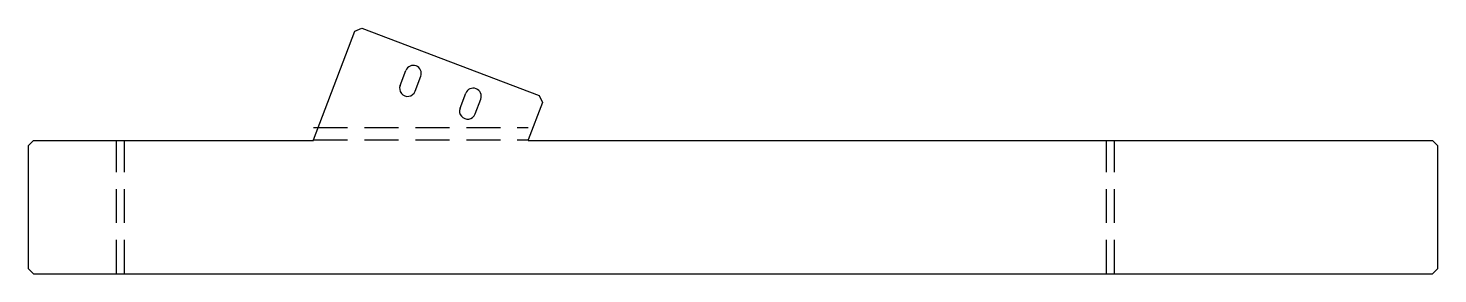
# Model space of a CAD drawing. Extents: x 0 to 527, y 0 to 92.
import ezdxf

# ---------------------------------------------------------------- set-up
doc = ezdxf.new("R2010")
doc.units = 0
doc.header["$MEASUREMENT"] = 0
doc.linetypes.add('DASHED', pattern=[19.05, 12.7, -6.35])
doc.layers.get('0').update_dxf_attribs({"linetype": 'CONTINUOUS'})

msp = doc.modelspace()

# ---------------------------------------------------------------- linework, layer by layer
for p, q in [((106.78, 50.2), (122.25, 90.87)), ((122.25, 90.87), (124.83, 92.03)), ((124.83, 92.03), (191.19, 66.78)), ((139.13, 70.54), (141.26, 76.15)), ((144.73, 68.41), (146.87, 74.02)), ((161.56, 62.01), (163.69, 67.62)), ((167.17, 59.88), (169.3, 65.48)), ((192.35, 64.2), (187.02, 50.2)), ((191.19, 66.78), (192.35, 64.2)), ((2, 50), (0, 48)), ((0, 48), (0, 2)), ((2, 50), (106.78, 50)), ((106.78, 50), (106.78, 50.2)), ((187.02, 50.2), (187.02, 50)), ((187.02, 50), (525.32, 50)), ((527.32, 48), (525.32, 50)), ((527.32, 2), (527.32, 48)), ((0, 2), (2, 0)), ((2, 0), (525.32, 0)), ((525.32, 0), (527.32, 2))]:
    msp.add_line(p, q)
at = {"linetype": 'DASHED'}
for p, q in [((106.78, 54.8), (187.02, 54.8)), ((33.03, 0), (33.03, 50)), ((36.07, 0), (36.07, 50)), ((106.78, 50.2), (187.02, 50.2)), ((403.32, 0), (403.32, 50)), ((406.36, 0), (406.36, 50))]:
    msp.add_line(p, q, dxfattribs=at)
for centre, start, end in [((144.06, 75.08), 339.173, 159.173), ((141.93, 69.47), 159.173, 339.173), ((166.5, 66.55), 339.173, 159.173), ((164.36, 60.94), 159.173, 339.173)]:
    msp.add_arc(centre, 3, start, end)

doc.saveas('drawing.dxf')
